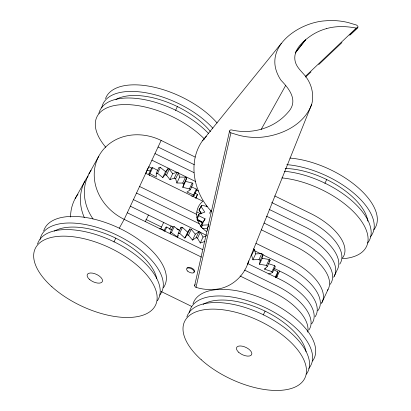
<?xml version="1.0" encoding="UTF-8"?>
<svg xmlns="http://www.w3.org/2000/svg" width="411" height="411" viewBox="0 0 411 411"><rect width="100%" height="100%" fill="white"/><g stroke="black" fill="none" stroke-linecap="round" stroke-linejoin="round"><path stroke-width="0.62" d="M156.267 173.242L157.567 173.339L162.771 177.537L165.541 171.618L160.336 167.421L159.042 167.323L156.267 173.242L156.267 177.054L149.907 173.617L148.895 173.848L149.758 175.487M194.763 192.79L197.419 194.562L195.79 198.554M268.568 274.019L272.56 272.56L271.933 271.62L264.627 269.2L267.402 266.328L266.431 265.403L259.459 264.258L260.214 260.415L262.983 254.496L261.761 253.659L255.678 253.88L252.904 259.798L258.987 259.582L260.214 260.415M259.459 264.258L262.228 258.339L262.983 254.496M170.36 233.813L170.175 232.559L171.413 232.575L177.521 237.024L178.328 233.14L181.097 227.216L182.453 227.417L187.621 232.174L184.847 238.092L179.684 233.335L178.328 233.14M180.866 228.331L181.097 227.216M349.684 35.248L357.827 27.547L357.986 26.463L356.702 25.122L348.122 22.538A65.555 57.221 29.1 0 0 325.538 20.817C299.999 22.122 263.929 45.59 277.964 74.93A34.75 30.332 29.1 0 0 281.103 80.376C289.709 89.279 298.735 101.091 287.849 112.527C274.152 128.396 251.583 134.762 231.372 129.891L230.196 130.061L229.59 130.945L194.66 285.527C194.655 286.359 195.282 287.053 196.037 287.33C201.38 289.123 207.016 289.719 212.626 289.436C228.213 289.462 242.243 278.668 247.566 264.252L311.697 104.327C313.352 98.568 312.853 92.388 311.086 86.716A34.786 30.368 29.1 0 0 306.508 77.607C302.804 72.331 297.086 68.344 295.298 61.871C292.442 51.051 301.638 42.395 309.57 36.697A61.398 53.594 29.1 0 1 326.704 28.544M229.59 130.945L229.888 132.075L230.91 132.856L196.037 287.33M194.66 285.527L195.143 284.612M247.566 264.252L248.67 260.851M191.66 196.186L193.946 195.862L193.566 194.953L186.918 192.035L190.252 189.851L189.425 188.911L182.777 187.313L183.902 183.938L186.671 178.02L185.495 177.156L179.648 177.074L176.874 182.993L182.72 183.075L183.902 183.938M182.777 187.313L185.546 181.395L186.671 178.02M311.697 104.327C304.315 124.492 282.27 135.055 262.074 137.161A65.555 57.221 29.1 0 1 239.49 135.44L230.91 132.856M145.71 173.257L147.22 170.031L150.601 171.161M195.163 157.064L161.148 140.439L124.194 219.351L119.267 228.213M113.965 241.997L115.763 238.164M175.579 110.415L177.377 106.577M148.895 173.848L151.664 167.929L152.676 167.698L157.978 170.56M149.907 173.617L152.676 167.698M157.567 173.339L160.336 167.421M165.078 174.737L167.852 168.818L169.281 169.234L172.697 173.678L169.928 179.597L166.506 175.153L165.078 174.737L162.771 177.537M166.506 175.153L169.281 169.234M145.36 221.616L148.438 215.035M169.928 179.597L174.269 178.153L177.038 172.235L178.425 172.913L179.648 177.074M176.874 182.993L175.651 178.831L178.425 172.913M160.747 228.66L163.737 222.274M182.72 183.075L185.495 177.156M163.948 230.997L165.71 227.232L166.784 227.062L171.495 229.806M164.77 231.362L166.784 227.062M169.573 229.405L171.202 225.922M189.425 188.911L192.199 182.993L185.546 181.395M170.175 232.559L172.949 226.641L174.187 226.656L179.782 230.73M190.252 189.851L193.021 183.933L192.199 182.993M171.413 232.575L174.187 226.656M193.566 194.953L196.34 189.034L191.351 186.846M193.946 195.862L196.715 189.944L196.34 189.034M177.521 237.024L178.276 235.405M195.908 197.789L197.419 194.562M179.684 233.335L182.453 227.417M187.082 234.856L189.851 228.937L191.274 229.312L195.302 234.193L192.533 240.111L188.5 235.231L187.082 234.856L184.847 238.092M188.5 235.231L191.274 229.312M196.098 237.656L198.873 231.737L200.301 232.272L203.039 237.09L200.265 243.009L197.532 238.19L196.098 237.656L192.533 240.111M197.532 238.19L200.301 232.272M253.433 248.922L254.358 249.374L251.583 255.293L252.904 259.798M258.987 259.582L261.761 253.659M264.627 269.2L265.131 268.126M266.431 265.403L269.205 259.485L262.228 258.339M267.402 266.328L270.171 260.41L269.205 259.485M271.933 271.62L274.702 265.696L268.619 263.687M272.56 272.56L275.334 266.641L274.702 265.696M275.288 277.178L277.81 271.799L273.479 269.652M275.786 277.517L278.052 272.678L277.81 271.799M276.526 277.63L279.603 271.055M263.292 314.97L265.09 311.137M324.906 183.388L326.704 179.55M321.88 302.599L328.04 289.447M334.2 276.295L337.277 269.719A49.885 24.29 25.1 0 0 304.315 226.564L269.148 209.379M75.136 198.677L84.995 180.958M88.94 173.874L98.804 156.149M146.984 170.067L148.833 166.743L151.716 168.15M207.288 206.44L201.755 205.361L199.016 210.021L201.447 213.586M201.755 205.361L199.016 210.021L201.143 213.037M196.802 217.866L198.775 214.321L204.806 212.081L200.989 206.476M197.141 218.75L198.832 215.713L198.775 214.321M200.28 226.461L205.079 218.847L198.832 215.713M203.388 221.883L205.079 218.847M201.138 227.689L202.546 225.161L208.634 224.853M209.538 213.33L211.084 210.55M261.185 129.424L285.547 85.658M207.37 230.263L207.272 228.367L208.68 225.839M281.247 43.453L202.387 140.875C187.2 162.335 193.941 193.453 211.516 211.49M200.732 225.947L202.428 223.409M187.621 232.174L189.851 228.937M295.293 52.998L305.543 39.846L295.196 52.839M165.541 171.618L167.852 168.818M202.387 140.875L206.43 136.277M269.38 261.232L270.171 260.41M305.584 76.189L356.239 28.087L357.827 27.547L350.085 34.863M341.942 42.58L318.736 64.578M305.548 77.088L311.004 71.915M195.302 234.193L198.873 231.737M159.663 228.963L160.531 228.614L164.436 230.412M172.697 173.678L177.038 172.235M203.039 237.09L206.019 236.099M200.265 243.009L205.032 241.427M326.704 28.544C336.326 25.816 346.499 26.206 356.239 28.087M202.402 228.614L207.272 228.367M274.728 195.944L310.475 213.412A49.885 24.29 25.1 0 1 342.445 258.072M158.071 147.015L194.321 164.729M271.686 202.536L307.397 219.988A49.885 24.29 25.1 0 1 339.743 264.129M154.988 153.591L193.946 172.625M151.911 160.167L177.881 172.856M178.42 173.123L195.734 181.585M266.611 216.217L301.237 233.14A49.885 24.29 25.1 0 1 333.583 277.281M174.269 178.153L175.651 178.831M196.129 189.856L198.436 190.987M264.103 223.075L298.155 239.716A49.885 24.29 25.1 0 1 330.146 284.355M145.751 173.319L202.885 201.241A21.244 18.546 29.1 0 0 206.528 231.563M261.314 229.795L295.077 246.292A49.885 24.29 25.1 0 1 327.418 290.449M196.864 211.984L200.897 213.956M139.591 186.471L196.674 214.367M256.053 243.384L288.918 259.444A49.885 24.29 25.1 0 1 321.258 303.601M197.244 220.255L203.008 223.07M136.514 193.047L199.222 223.692M254.486 250.7L260.759 253.762M262.845 254.784L285.84 266.02A49.885 24.29 25.1 0 1 317.826 310.659M133.436 199.623L206.651 235.405M274.456 268.537L282.758 272.596A49.885 24.29 25.1 0 1 315.098 316.753M130.354 206.199L172.826 226.954M176.787 228.891L179.617 230.273M247.34 263.369L279.68 279.172A49.885 24.29 25.1 0 1 311.666 323.811M145.915 219.412L161.482 227.021M127.276 212.775L202.88 249.724M244.591 270.104L276.603 285.748A49.885 24.29 25.1 0 1 308.938 329.905M201.452 257.106L124.194 219.351A49.885 43.545 29.1 0 1 97.875 158.004A49.885 43.545 29.1 0 1 161.148 140.439M240.081 275.987L273.521 292.324A49.885 24.29 25.1 0 1 307.736 332.124M161.061 291.466L191.618 306.395M196.859 219.258L203.106 222.392M197.378 219.551L202.592 222.495M276.202 275.863L277.235 276.577M201.688 223.928L202.546 225.161M254.358 249.374L255.678 253.88M206.404 205.181L206.44 206.44M84.317 217.568A49.885 43.545 29.1 0 1 88.195 175.975M70.543 217.07A49.885 43.545 29.1 0 1 77.977 194.172M93.045 218.976A49.885 43.545 29.1 0 1 91.098 170.329M186.984 268.008A4.156 2.024 25.1 0 1 192.384 268.434A4.156 2.024 25.1 0 1 193.822 272.18M115.912 99.544A59.821 29.13 25.1 0 1 210.468 131.664M105.812 147.302A66.469 32.366 25.1 0 1 120.074 104.769A66.469 32.366 25.1 0 1 204.616 139.19M98.866 113.431A66.469 32.366 25.1 0 1 99.154 112.403M99.359 111.797A66.469 32.366 25.1 0 1 145.155 99.77A66.469 32.366 25.1 0 1 208.541 133.493M101.723 107.913A66.469 32.366 25.1 0 1 146.67 92.896A66.469 32.366 25.1 0 1 212.847 128.242M105.519 98.645A66.469 32.366 25.1 0 1 153.282 87.029A66.469 32.366 25.1 0 1 217.1 122.992M286.832 164.641A66.469 32.366 25.1 0 1 354.559 193.817A66.469 32.366 25.1 0 1 370.368 236.859M289.914 158.065A66.469 32.366 25.1 0 1 357.267 186.918A66.469 32.366 25.1 0 1 373.794 229.867M281.905 177.906A66.469 32.366 25.1 0 1 360.046 219.238A66.469 32.366 25.1 0 1 342.491 258.73M284.366 171.274A66.469 32.366 25.1 0 1 351.354 200.285A66.469 32.366 25.1 0 1 367.634 243.019M285.183 168.469A59.821 29.13 25.1 0 1 367.871 221.159M203.152 304.381A59.821 29.13 25.1 0 1 262.434 309.879A59.821 29.13 25.1 0 1 306.072 351.657M193.021 303.806A66.469 32.366 25.1 0 1 268.768 301.253A66.469 32.366 25.1 0 1 312.509 361.022M189.43 312.468A66.469 32.366 25.1 0 1 264.705 307.361A66.469 32.366 25.1 0 1 308.753 368.441M186.866 316.958A66.469 32.366 25.1 0 1 262.608 314.405A66.469 32.366 25.1 0 1 306.349 374.174M37.54 243.985A66.469 32.366 25.1 0 1 112.789 241.195A66.469 32.366 25.1 0 1 157.336 300.765M43.7 230.833A66.469 32.366 25.1 0 1 118.949 228.043A66.469 32.366 25.1 0 1 163.496 287.613M40.103 239.5A66.469 32.366 25.1 0 1 114.885 234.157A66.469 32.366 25.1 0 1 159.771 295.052M54.298 231.126A59.821 29.13 25.1 0 1 113.554 237.111A59.821 29.13 25.1 0 1 156.745 278.684M238.704 352.289A8.312 4.048 25.1 0 0 251.614 354.693A8.312 4.048 25.1 0 0 242.12 346.149A8.312 4.048 25.1 0 0 238.704 352.289M89.382 279.316A8.312 4.048 25.1 0 0 102.288 281.72A8.312 4.048 25.1 0 0 92.799 273.176A8.312 4.048 25.1 0 0 89.382 279.316M187.688 271.116A4.156 2.024 25.1 0 0 194.141 272.313A4.156 2.024 25.1 0 0 189.394 268.044A4.156 2.024 25.1 0 0 187.688 271.116M201.231 359.738A66.469 32.366 25.1 0 0 304.428 378.957A66.469 32.366 25.1 0 0 228.547 310.665A66.469 32.366 25.1 0 0 201.231 359.738M51.904 286.77A66.469 32.366 25.1 0 0 155.101 305.984A66.469 32.366 25.1 0 0 79.22 237.692A66.469 32.366 25.1 0 0 51.904 286.77"/></g></svg>
